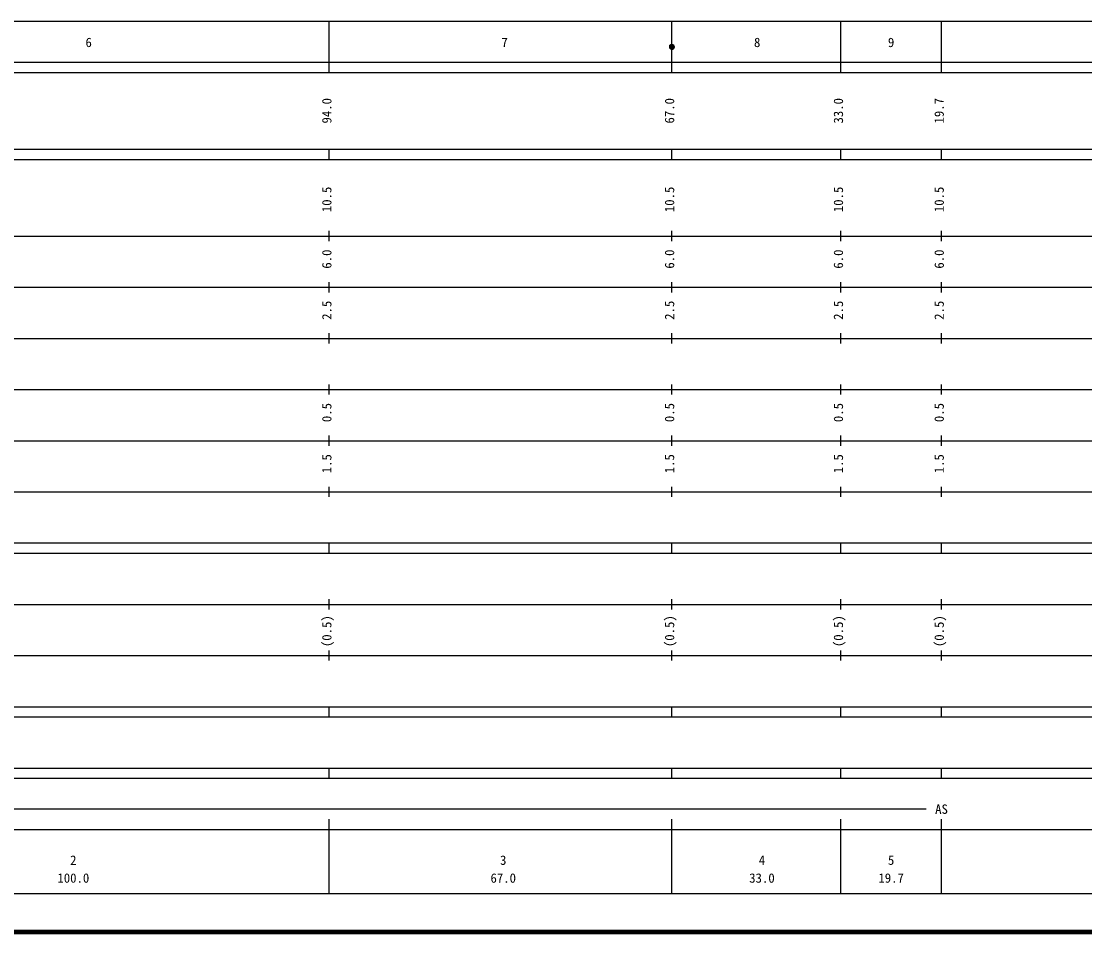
# Model space of a CAD drawing. Units: millimetres, scale not verified. Extents: x 40000 to 680000, y 20000 to 380000.
# Drawn here: x 207822 to 415692, y 20000 to 198000 of the extents above; entities that cross this region are included whole.
import ezdxf
from ezdxf.enums import TextEntityAlignment as Align

# ---------------------------------------------------------------- set-up
doc = ezdxf.new("R2010")
doc.units = ezdxf.units.MM
doc.header["$LTSCALE"] = 1000
doc.header["$PDMODE"] = 32
doc.header["$PDSIZE"] = 500
for name, color, linetype, lineweight in [('M-BGD', 7, 'Continuous', 13), ('M-TTL', 2, 'Continuous', 140), ('M-TTL-BAND', 7, 'Continuous', 25)]:
    doc.layers.add(name, color=color, linetype=linetype, lineweight=lineweight)
doc.styles.add('ＭＳ ゴシック', font='')
doc.styles.get('ＭＳ ゴシック').set_extended_font_data('MS Gothic')

# ---------------------------------------------------------------- blocks, each defined once
blk = doc.blocks.new('ﾌﾟﾛｯﾄﾏｰｸ-C5')
at = {"color": 7, "linetype": 'Continuous', "lineweight": 13}
for p, q in [((-9.98, 0.67), (-0.67, 9.98)), ((-9.97, -0.74), (0.74, 9.97)), ((-9.8, -1.98), (1.98, 9.8)), ((-9.72, 2.34), (-2.34, 9.72)), ((-9.51, -3.1), (3.1, 9.51)), ((-9.11, -4.12), (4.12, 9.11)), ((-8.88, 4.6), (-4.6, 8.88)), ((-8.63, -5.05), (5.05, 8.63)), ((-8.07, -5.91), (5.91, 8.07)), ((-7.44, -6.69), (6.69, 7.44)), ((-6.73, -7.4), (7.4, 6.73)), ((-5.96, -8.03), (8.03, 5.96)), ((-5.11, -8.6), (8.6, 5.11)), ((-4.18, -9.09), (9.09, 4.18)), ((-3.16, -9.49), (9.49, 3.16)), ((-2.05, -9.79), (9.79, 2.05)), ((-0.82, -9.97), (9.97, 0.82)), ((0.58, -9.98), (9.98, -0.58)), ((2.23, -9.75), (9.75, -2.23)), ((4.42, -8.97), (8.97, -4.42))]:
    blk.add_line(p, q, dxfattribs=at)
blk.add_circle((0, 0), 10, dxfattribs=at)
at = {"color": 7}
blk.add_point((0, 0), dxfattribs=at)

msp = doc.modelspace()

# ---------------------------------------------------------------- linework, layer by layer
at = {"layer": 'M-TTL'}
msp.add_line((40000, 20000), (680000, 20000), dxfattribs=at)
at = {"layer": 'M-TTL-BAND'}
for p, q in [((68000, 198000), (579000, 198000)), ((268000, 188000), (268000, 198000)), ((335000, 188000), (335000, 198000)), ((368000, 188000), (368000, 198000)), ((387700, 188000), (387700, 198000)), ((40000, 190000), (579000, 190000)), ((40000, 188000), (579000, 188000)), ((40000, 173000), (579000, 173000)), ((268000, 171000), (268000, 173000)), ((335000, 171000), (335000, 173000)), ((368000, 171000), (368000, 173000)), ((387700, 171000), (387700, 173000)), ((40000, 171000), (579000, 171000)), ((40000, 156000), (579000, 156000)), ((268000, 155000), (268000, 157000)), ((335000, 155000), (335000, 157000)), ((368000, 155000), (368000, 157000)), ((387700, 155000), (387700, 157000)), ((46000, 146000), (579000, 146000)), ((268000, 145000), (268000, 147000)), ((335000, 145000), (335000, 147000)), ((368000, 145000), (368000, 147000)), ((387700, 145000), (387700, 147000)), ((52000, 136000), (579000, 136000)), ((268000, 135000), (268000, 137000)), ((335000, 135000), (335000, 137000)), ((368000, 135000), (368000, 137000)), ((387700, 135000), (387700, 137000)), ((268000, 125000), (268000, 127000)), ((335000, 125000), (335000, 127000)), ((368000, 125000), (368000, 127000)), ((387700, 125000), (387700, 127000)), ((46000, 126000), (579000, 126000)), ((268000, 115000), (268000, 117000)), ((335000, 115000), (335000, 117000)), ((368000, 115000), (368000, 117000)), ((387700, 115000), (387700, 117000)), ((52000, 116000), (579000, 116000)), ((268000, 105000), (268000, 107000)), ((335000, 105000), (335000, 107000)), ((368000, 105000), (368000, 107000)), ((387700, 105000), (387700, 107000)), ((46000, 106000), (579000, 106000)), ((40000, 96000), (579000, 96000)), ((268000, 94000), (268000, 96000)), ((335000, 94000), (335000, 96000)), ((368000, 94000), (368000, 96000)), ((387700, 94000), (387700, 96000)), ((40000, 94000), (579000, 94000)), ((49000, 84000), (579000, 84000)), ((268000, 83000), (268000, 85000)), ((335000, 83000), (335000, 85000)), ((368000, 83000), (368000, 85000)), ((387700, 83000), (387700, 85000)), ((268000, 73000), (268000, 75000)), ((335000, 73000), (335000, 75000)), ((368000, 73000), (368000, 75000)), ((387700, 73000), (387700, 75000)), ((40000, 74000), (579000, 74000)), ((40000, 64000), (579000, 64000)), ((268000, 62000), (268000, 64000)), ((335000, 62000), (335000, 64000)), ((368000, 62000), (368000, 64000)), ((387700, 62000), (387700, 64000)), ((40000, 62000), (579000, 62000)), ((40000, 52000), (579000, 52000)), ((268000, 50000), (268000, 52000)), ((335000, 50000), (335000, 52000)), ((368000, 50000), (368000, 52000)), ((387700, 50000), (387700, 52000)), ((40000, 50000), (579000, 50000)), ((71000, 44000), (384700, 44000)), ((268000, 27500), (268000, 42000)), ((335000, 27500), (335000, 42000)), ((368000, 27500), (368000, 42000)), ((387700, 27500), (387700, 42000)), ((40000, 40000), (579000, 40000)), ((68000, 27500), (579000, 27500))]:
    msp.add_line(p, q, dxfattribs=at)

# ---------------------------------------------------------------- block references
at = {"layer": 'M-BGD', "xscale": 50, "yscale": 50}
msp.add_blockref('ﾌﾟﾛｯﾄﾏｰｸ-C5', (335000, 193000), dxfattribs=at)

# ---------------------------------------------------------------- texts
at = {"layer": 'M-TTL-BAND', "style": 'ＭＳ ゴシック'}
for s, p in [('6', (221000, 192405)), ('7', (302306, 192405)), ('8', (351666, 192405)), ('9', (377850, 192405)), ('AS', (387700, 42500)), ('2', (218000, 32523)), ('3', (302030, 32523)), ('4', (352598, 32523)), ('5', (377850, 32523)), ('100.0', (218000, 29033)), ('67.0', (302030, 29033)), ('33.0', (352598, 29033)), ('19.7', (377850, 29033))]:
    msp.add_text(s, height=1833, dxfattribs=at).set_placement(p, align=Align.BOTTOM_CENTER)
for s, p in [('94.0', (269000, 180500)), ('67.0', (336000, 180500)), ('33.0', (369000, 180500)), ('19.7', (388700, 180500)), ('10.5', (269000, 163174)), ('10.5', (336000, 163174)), ('10.5', (369000, 163174)), ('10.5', (388700, 163174)), ('6.0', (269000, 151500)), ('6.0', (336000, 151500)), ('6.0', (369000, 151500)), ('6.0', (388700, 151500)), ('2.5', (269000, 141500)), ('2.5', (336000, 141500)), ('2.5', (369000, 141500)), ('2.5', (388700, 141500)), ('0.5', (269000, 121500)), ('0.5', (336000, 121500)), ('0.5', (369000, 121500)), ('0.5', (388700, 121500)), ('1.5', (269000, 111500)), ('1.5', (336000, 111500)), ('1.5', (369000, 111500)), ('1.5', (388700, 111500)), ('(0.5)', (269000, 78764)), ('(0.5)', (336000, 78764)), ('(0.5)', (369000, 78764)), ('(0.5)', (388700, 78764))]:
    msp.add_text(s, height=1833, rotation=90, dxfattribs=at).set_placement(p, align=Align.BOTTOM_CENTER)

doc.saveas('drawing.dxf')
